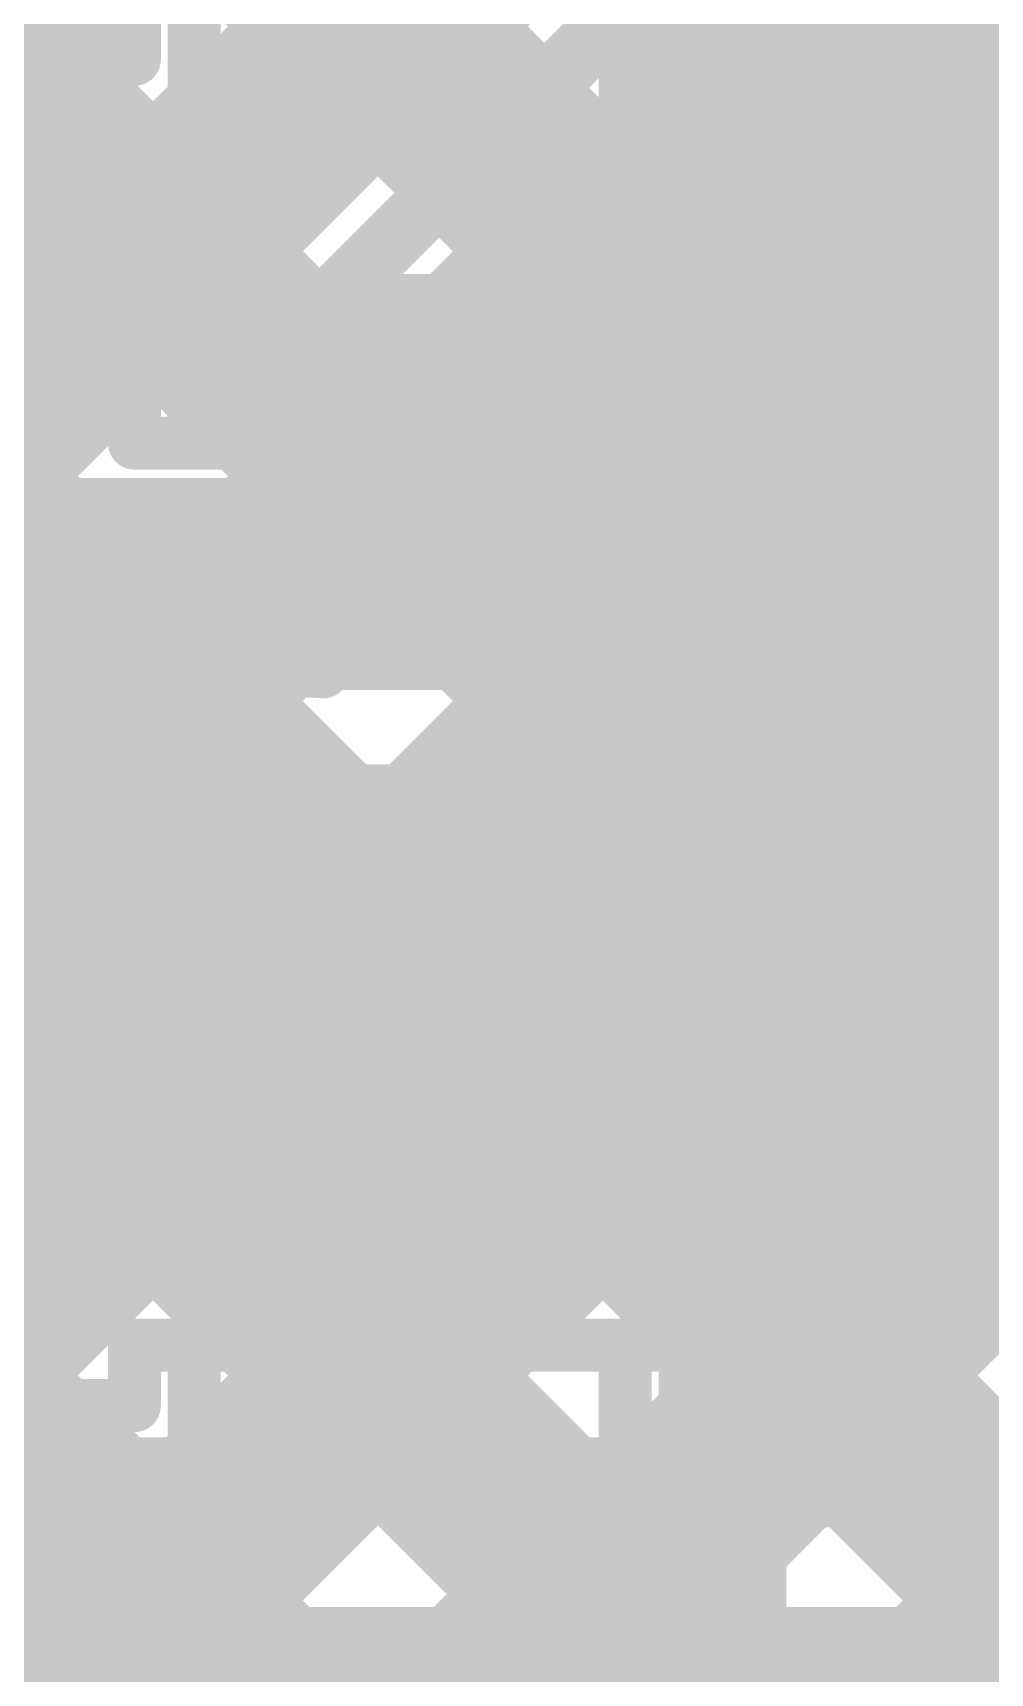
# Model space of a CAD drawing. Header units: millimetres. Extents: x 13 to 259, y -2 to 326.
# Drawn here: x 134.689 to 136.495, y 93.201 to 96.296 of the extents above; entities that cross this region are included whole.
import ezdxf

# ---------------------------------------------------------------- set-up
doc = ezdxf.new("R2010")
doc.units = ezdxf.units.MM
for name, color, linetype in [('ConnectLayer', 7, 'Continuous'), ('Mechanical14', 56, 'Continuous'), ('Mechanical8', 56, 'Continuous'), ('MidLayer2', 76, 'Continuous'), ('MidLayer3', 90, 'Continuous'), ('MidLayer4', 156, 'Continuous')]:
    doc.layers.add(name, color=color, linetype=linetype)

# ---------------------------------------------------------------- blocks, each defined once
blk = doc.blocks.new('SAMTEC_ASP_127797_01_185')
at = {"layer": 'Mechanical14', "const_width": 0.1}
for points in [[(6.6548, 0.6604), (6.0452, 0.6604)], [(6.0452, 0.5194), (6.0452, 0.6604)], [(6.6548, 0.5194), (6.6548, 0.6604)], [(7.9248, 0.6604), (7.3152, 0.6604)], [(7.3152, 0.5194), (7.3152, 0.6604)], [(7.9248, 0.5194), (7.9248, 0.6604)], [(9.1948, 0.6604), (8.5852, 0.6604)], [(8.5852, 0.5194), (8.5852, 0.6604)], [(6.0452, 0.5194), (5.9309, 0.5194)], [(6.7691, 0.5194), (6.6548, 0.5194)], [(6.7691, 0.1638), (6.7691, 0.5194)], [(7.3152, 0.5194), (7.2009, 0.5194)], [(7.2009, 0.1638), (7.2009, 0.5194)], [(8.0391, 0.5194), (7.9248, 0.5194)], [(8.0391, 0.1638), (8.0391, 0.5194)], [(8.5852, 0.5194), (8.4709, 0.5194)], [(8.4709, 0.1638), (8.4709, 0.5194)], [(6.7691, 0.4064), (5.9309, 0.4064)], [(8.0391, 0.4064), (7.2009, 0.4064)], [(9.3091, 0.4064), (8.4709, 0.4064)], [(7.2009, 0.1638), (6.7691, 0.1638)], [(8.4709, 0.1638), (8.0391, 0.1638)], [(7.2009, -0.1638), (6.7691, -0.1638)], [(6.7691, -0.5194), (6.7691, -0.1638)], [(7.1993, -0.5194), (7.1993, -0.1638)], [(8.4709, -0.1638), (8.0391, -0.1638)], [(8.0391, -0.5194), (8.0391, -0.1638)], [(8.4709, -0.5194), (8.4709, -0.1638)], [(6.7691, -0.4064), (5.9309, -0.4064)], [(8.0391, -0.4064), (7.2009, -0.4064)], [(9.3091, -0.4064), (8.4709, -0.4064)], [(6.0452, -0.5194), (5.9309, -0.5194)], [(6.0452, -0.6604), (6.0452, -0.5194)], [(6.7691, -0.5194), (6.6548, -0.5194)], [(6.6548, -0.6604), (6.6548, -0.5194)], [(7.3152, -0.5194), (7.2009, -0.5194)], [(7.3152, -0.6604), (7.3152, -0.5194)], [(8.0391, -0.5194), (7.9248, -0.5194)], [(7.9248, -0.6604), (7.9248, -0.5194)], [(8.5852, -0.5194), (8.4709, -0.5194)], [(8.5852, -0.6604), (8.5852, -0.5194)], [(6.6548, -0.6604), (6.0452, -0.6604)], [(7.9248, -0.6604), (7.3152, -0.6604)], [(9.1948, -0.6604), (8.5852, -0.6604)]]:
    blk.add_lwpolyline(points, dxfattribs=at)
at = {"layer": 'Mechanical14', "const_width": 0.05}
for points in [[(6.0202, 0.6604, 1), (6.0702, 0.6604, 1)], [(6.0202, 0.6604, 1), (6.0702, 0.6604, 1)], [(6.6298, 0.6604, 1), (6.6798, 0.6604, 1)], [(6.6298, 0.6604, 1), (6.6798, 0.6604, 1)], [(7.2902, 0.6604, 1), (7.3402, 0.6604, 1)], [(7.2902, 0.6604, 1), (7.3402, 0.6604, 1)], [(7.8998, 0.6604, 1), (7.9498, 0.6604, 1)], [(7.8998, 0.6604, 1), (7.9498, 0.6604, 1)], [(8.5602, 0.6604, 1), (8.6102, 0.6604, 1)], [(8.5602, 0.6604, 1), (8.6102, 0.6604, 1)], [(6.0202, 0.5194, 1), (6.0702, 0.5194, 1)], [(6.0202, 0.5194, 1), (6.0702, 0.5194, 1)], [(6.6298, 0.5194, 1), (6.6798, 0.5194, 1)], [(6.6298, 0.5194, 1), (6.6798, 0.5194, 1)], [(6.7441, 0.5194, 1), (6.7941, 0.5194, 1)], [(6.7441, 0.5194, 1), (6.7941, 0.5194, 1)], [(7.1759, 0.5194, 1), (7.2259, 0.5194, 1)], [(7.1759, 0.5194, 1), (7.2259, 0.5194, 1)], [(7.2902, 0.5194, 1), (7.3402, 0.5194, 1)], [(7.2902, 0.5194, 1), (7.3402, 0.5194, 1)], [(7.8998, 0.5194, 1), (7.9498, 0.5194, 1)], [(7.8998, 0.5194, 1), (7.9498, 0.5194, 1)], [(8.0141, 0.5194, 1), (8.0641, 0.5194, 1)], [(8.0141, 0.5194, 1), (8.0641, 0.5194, 1)], [(8.4459, 0.5194, 1), (8.4959, 0.5194, 1)], [(8.4459, 0.5194, 1), (8.4959, 0.5194, 1)], [(8.5602, 0.5194, 1), (8.6102, 0.5194, 1)], [(8.5602, 0.5194, 1), (8.6102, 0.5194, 1)], [(6.7441, 0.4064, 1), (6.7941, 0.4064, 1)], [(7.1759, 0.4064, 1), (7.2259, 0.4064, 1)], [(8.0141, 0.4064, 1), (8.0641, 0.4064, 1)], [(8.4459, 0.4064, 1), (8.4959, 0.4064, 1)], [(6.7441, 0.1638, 1), (6.7941, 0.1638, 1)], [(6.7441, 0.1638, 1), (6.7941, 0.1638, 1)], [(7.1759, 0.1638, 1), (7.2259, 0.1638, 1)], [(7.1759, 0.1638, 1), (7.2259, 0.1638, 1)], [(8.0141, 0.1638, 1), (8.0641, 0.1638, 1)], [(8.0141, 0.1638, 1), (8.0641, 0.1638, 1)], [(8.4459, 0.1638, 1), (8.4959, 0.1638, 1)], [(8.4459, 0.1638, 1), (8.4959, 0.1638, 1)], [(6.7441, -0.1638, 1), (6.7941, -0.1638, 1)], [(6.7441, -0.1638, 1), (6.7941, -0.1638, 1)], [(7.1743, -0.1638, 1), (7.2243, -0.1638, 1)], [(7.1759, -0.1638, 1), (7.2259, -0.1638, 1)], [(8.0141, -0.1638, 1), (8.0641, -0.1638, 1)], [(8.0141, -0.1638, 1), (8.0641, -0.1638, 1)], [(8.4459, -0.1638, 1), (8.4959, -0.1638, 1)], [(8.4459, -0.1638, 1), (8.4959, -0.1638, 1)], [(6.7441, -0.4064, 1), (6.7941, -0.4064, 1)], [(7.1759, -0.4064, 1), (7.2259, -0.4064, 1)], [(8.0141, -0.4064, 1), (8.0641, -0.4064, 1)], [(8.4459, -0.4064, 1), (8.4959, -0.4064, 1)], [(6.0202, -0.5194, 1), (6.0702, -0.5194, 1)], [(6.0202, -0.5194, 1), (6.0702, -0.5194, 1)], [(6.6298, -0.5194, 1), (6.6798, -0.5194, 1)], [(6.6298, -0.5194, 1), (6.6798, -0.5194, 1)], [(6.7441, -0.5194, 1), (6.7941, -0.5194, 1)], [(6.7441, -0.5194, 1), (6.7941, -0.5194, 1)], [(7.1743, -0.5194, 1), (7.2243, -0.5194, 1)], [(7.1759, -0.5194, 1), (7.2259, -0.5194, 1)], [(7.2902, -0.5194, 1), (7.3402, -0.5194, 1)], [(7.2902, -0.5194, 1), (7.3402, -0.5194, 1)], [(7.8998, -0.5194, 1), (7.9498, -0.5194, 1)], [(7.8998, -0.5194, 1), (7.9498, -0.5194, 1)], [(8.0141, -0.5194, 1), (8.0641, -0.5194, 1)], [(8.0141, -0.5194, 1), (8.0641, -0.5194, 1)], [(8.4459, -0.5194, 1), (8.4959, -0.5194, 1)], [(8.4459, -0.5194, 1), (8.4959, -0.5194, 1)], [(8.5602, -0.5194, 1), (8.6102, -0.5194, 1)], [(8.5602, -0.5194, 1), (8.6102, -0.5194, 1)], [(6.0202, -0.6604, 1), (6.0702, -0.6604, 1)], [(6.0202, -0.6604, 1), (6.0702, -0.6604, 1)], [(6.6298, -0.6604, 1), (6.6798, -0.6604, 1)], [(6.6298, -0.6604, 1), (6.6798, -0.6604, 1)], [(7.2902, -0.6604, 1), (7.3402, -0.6604, 1)], [(7.2902, -0.6604, 1), (7.3402, -0.6604, 1)], [(7.8998, -0.6604, 1), (7.9498, -0.6604, 1)], [(7.8998, -0.6604, 1), (7.9498, -0.6604, 1)], [(8.5602, -0.6604, 1), (8.6102, -0.6604, 1)], [(8.5602, -0.6604, 1), (8.6102, -0.6604, 1)]]:
    blk.add_lwpolyline(points, format="xyb", close=True, dxfattribs=at)
at = {"layer": 'Mechanical8', "const_width": 0.1}
for points in [[(6.985, 0.905), (6.985, 1.905)], [(8.255, 0.905), (8.255, 1.905)]]:
    blk.add_lwpolyline(points, dxfattribs=at)
at = {"layer": 'Mechanical8', "const_width": 0.05}
for points in [[(6.96, 0.905, 1), (7.01, 0.905, 1)], [(8.23, 0.905, 1), (8.28, 0.905, 1)]]:
    blk.add_lwpolyline(points, format="xyb", close=True, dxfattribs=at)

msp = doc.modelspace()

# ---------------------------------------------------------------- linework, layer by layer
at = {"layer": 'ConnectLayer', "const_width": 0.4}
for points in [[(133.9122, 93.1829), (150.0277, 109.2983)], [(133.9122, 93.1829), (150.0277, 109.2983)], [(133.9122, 93.1829), (146.51, 105.7807)], [(126.1636, 105.4841), (137.0706, 94.5771)], [(126.1636, 105.4841), (137.0706, 94.5771)], [(133.9094, 95.7257), (136.8851, 98.7013)], [(133.9094, 95.7257), (136.8851, 98.7013)], [(134.033, 95.8493), (136.8851, 98.7013)], [(133.851, 98.6452), (136.8346, 95.6617)], [(133.851, 98.6452), (136.8346, 95.6617)], [(134.035, 98.4612), (136.8346, 95.6617)], [(134.1341, 95.8434), (136.3574, 98.0667)], [(133.7082, 97.9396), (137.0706, 94.5771)], [(132.3699, 93.3377), (136.7331, 97.7008)], [(132.3699, 93.3377), (136.7331, 97.7008)], [(133.9818, 94.9495), (136.7331, 97.7008)], [(134.288, 95.2557), (136.7331, 97.7008)], [(132.7958, 92.915), (137.1557, 97.2749)], [(132.7958, 92.915), (137.1557, 97.2749)], [(133.7116, 93.8308), (137.1557, 97.2749)], [(135.1365, 95.2557), (137.1557, 97.2749)], [(135.3935, 97.1028), (136.4488, 96.0475)], [(136.1154, 96.2347), (136.9558, 97.075)], [(136.1154, 96.2347), (136.9558, 97.075)], [(135.657, 95.2557), (137.3038, 96.9026)], [(135.975, 96.825), (135.975, 96.375)], [(134.0627, 96.7365), (136.7169, 94.0823)], [(134.0627, 96.7365), (136.7169, 94.0823)], [(134.0627, 96.7365), (136.7169, 94.0823)], [(134.9692, 96.6785), (136.0245, 95.6232)], [(135.975, 96.5212), (136.4212, 96.075)], [(135.975, 96.375), (136.275, 96.075)], [(134.545, 96.2542), (135.5435, 95.2557)], [(133.8479, 96.1028), (144.7858, 85.1649)], [(133.8479, 96.1028), (144.7858, 85.1649)], [(136.275, 96.075), (138.9, 96.075)], [(134.035, 95.9156), (142.256, 87.6947)], [(134.1204, 95.8303), (134.695, 95.2557)], [(134.0829, 95.2557), (135.657, 95.2557)], [(133.6444, 92.0665), (136.7343, 95.1564)], [(133.6444, 92.0665), (136.7343, 95.1564)], [(133.6444, 92.0665), (136.7343, 95.1564)], [(134.0348, 95.0674), (137.0667, 92.0354)], [(134.0348, 95.0674), (137.0667, 92.0354)], [(134.0348, 95.0674), (137.0667, 92.0354)], [(136.2635, 94.3349), (136.854, 94.9254)], [(134.067, 91.6406), (137.1602, 94.7338)], [(134.067, 91.6406), (137.1602, 94.7338)], [(134.067, 91.6406), (137.1602, 94.7338)], [(135.1421, 92.7157), (137.1602, 94.7338)], [(133.5365, 94.7172), (136.7165, 91.5371)], [(133.5365, 94.7172), (136.7165, 91.5371)], [(136.3639, 94.4353), (136.7169, 94.0823)], [(133.9375, 94.3161), (136.7165, 91.5371)], [(132.7982, 94.1757), (135.8807, 94.1757)], [(133.9122, 93.1829), (134.905, 94.1757)], [(134.0779, 94.1757), (135.5379, 92.7157)], [(134.2936, 92.7157), (135.7536, 94.1757)], [(134.9264, 94.1757), (136.3864, 92.7157)], [(135.775, 94.1757), (137.235, 92.7157)], [(132.645, 89.3701), (136.8907, 93.6157)], [(132.645, 89.3701), (136.8907, 93.6157)], [(132.645, 89.3701), (136.8907, 93.6157)], [(135.9906, 92.7157), (136.8907, 93.6157)]]:
    msp.add_lwpolyline(points, dxfattribs=at)
at = {"layer": 'ConnectLayer', "const_width": 0.2}
for points in [[(135.875, 96.375, 1), (136.075, 96.375, 1)], [(135.875, 96.375, 1), (136.075, 96.375, 1)], [(134.445, 96.2542, 1), (134.645, 96.2542, 1)], [(136.0154, 96.2347, 1), (136.2154, 96.2347, 1)], [(136.0154, 96.2347, 1), (136.2154, 96.2347, 1)], [(136.175, 96.075, 1), (136.375, 96.075, 1)], [(136.175, 96.075, 1), (136.375, 96.075, 1)], [(136.3212, 96.075, 1), (136.5212, 96.075, 1)], [(136.3488, 96.0475, 1), (136.5488, 96.0475, 1)], [(135.9245, 95.6232, 1), (136.1245, 95.6232, 1)], [(134.595, 95.2557, 1), (134.795, 95.2557, 1)], [(135.0365, 95.2557, 1), (135.2365, 95.2557, 1)], [(135.4435, 95.2557, 1), (135.6435, 95.2557, 1)], [(135.557, 95.2557, 1), (135.757, 95.2557, 1)], [(135.557, 95.2557, 1), (135.757, 95.2557, 1)], [(136.2639, 94.4353, 1), (136.4639, 94.4353, 1)], [(136.1625, 94.3339, 1), (136.3625, 94.3339, 1)], [(136.1635, 94.3349, 1), (136.3635, 94.3349, 1)], [(136.1635, 94.3349, 1), (136.3635, 94.3349, 1)], [(134.805, 94.1757, 1), (135.005, 94.1757, 1)], [(134.8264, 94.1757, 1), (135.0264, 94.1757, 1)], [(135.6536, 94.1757, 1), (135.8536, 94.1757, 1)], [(135.675, 94.1757, 1), (135.875, 94.1757, 1)], [(135.7807, 94.1757, 1), (135.9807, 94.1757, 1)], [(135.7807, 94.1757, 1), (135.9807, 94.1757, 1)], [(135.7807, 94.1757, 1), (135.9807, 94.1757, 1)]]:
    msp.add_lwpolyline(points, format="xyb", close=True, dxfattribs=at)
at = {"layer": 'ConnectLayer', "const_width": 0.4}
for points in [[(136.2635, 94.3349, -0.199574), (135.8807, 94.1757)], [(136.2625, 94.3339, -0.198912), (135.8807, 94.1757)]]:
    msp.add_lwpolyline(points, format="xyb", dxfattribs=at)
at = {"layer": 'MidLayer2', "const_width": 0.12}
for points in [[(133.5653, 96.1007), (137.4257, 96.1007)], [(133.5653, 95.7807), (137.5935, 95.7807)], [(133.8197, 94.8), (136.3902, 94.8)], [(136.3902, 94.8), (136.3959, 94.8057)], [(136.3959, 94.8057), (137.4414, 94.8057)], [(133.6871, 94.48), (136.5227, 94.48)], [(136.5227, 94.48), (136.5284, 94.4857)], [(136.5284, 94.4857), (137.574, 94.4857)], [(130.2329, 93.5857), (138.9858, 93.5857)], [(130.3929, 93.2657), (139.1183, 93.2657)]]:
    msp.add_lwpolyline(points, dxfattribs=at)
at = {"layer": 'MidLayer2', "const_width": 0.06}
for points in [[(136.3602, 94.8, 1), (136.4202, 94.8, 1)], [(136.3602, 94.8, 1), (136.4202, 94.8, 1)], [(136.3659, 94.8057, 1), (136.4259, 94.8057, 1)], [(136.3659, 94.8057, 1), (136.4259, 94.8057, 1)], [(136.4928, 94.48, 1), (136.5527, 94.48, 1)], [(136.4928, 94.48, 1), (136.5527, 94.48, 1)], [(136.4984, 94.4857, 1), (136.5584, 94.4857, 1)], [(136.4984, 94.4857, 1), (136.5584, 94.4857, 1)]]:
    msp.add_lwpolyline(points, format="xyb", close=True, dxfattribs=at)
at = {"layer": 'MidLayer3', "const_width": 0.4}
for points in [[(135.8807, 94.7157), (137.6866, 96.5217)], [(131.7843, 94.7157), (135.8807, 94.7157)]]:
    msp.add_lwpolyline(points, dxfattribs=at)
at = {"layer": 'MidLayer3', "const_width": 0.2}
msp.add_lwpolyline([(135.7807, 94.7157, 1), (135.9807, 94.7157, 1)], format="xyb", close=True, dxfattribs=at)
msp.add_lwpolyline([(135.7807, 94.7157, 1), (135.9807, 94.7157, 1)], format="xyb", close=True, dxfattribs=at)
at = {"layer": 'MidLayer4', "const_width": 0.12}
for points in [[(134.9826, 95.9732), (135.5, 96.4907)], [(135.1151, 95.6532), (135.82, 96.3581)], [(133.9165, 95.9732), (134.9826, 95.9732)], [(133.7839, 95.6532), (135.1151, 95.6532)], [(134.4958, 92.2907), (135.7407, 93.5357)], [(135.7407, 93.5357), (139.3397, 93.5357)], [(134.6283, 91.9707), (135.8733, 93.2157)], [(135.8733, 93.2157), (139.2071, 93.2157)]]:
    msp.add_lwpolyline(points, dxfattribs=at)
at = {"layer": 'MidLayer4', "const_width": 0.06}
for points in [[(134.9526, 95.9732, 1), (135.0126, 95.9732, 1)], [(134.9526, 95.9732, 1), (135.0126, 95.9732, 1)], [(135.0851, 95.6532, 1), (135.1451, 95.6532, 1)], [(135.0851, 95.6532, 1), (135.1451, 95.6532, 1)], [(135.7107, 93.5357, 1), (135.7707, 93.5357, 1)], [(135.7107, 93.5357, 1), (135.7707, 93.5357, 1)], [(135.8433, 93.2157, 1), (135.9033, 93.2157, 1)], [(135.8433, 93.2157, 1), (135.9033, 93.2157, 1)]]:
    msp.add_lwpolyline(points, format="xyb", close=True, dxfattribs=at)

# ---------------------------------------------------------------- block references
at = {"rotation": 270}
msp.add_blockref('SAMTEC_ASP_127797_01_185', (135.4, 102.2907), dxfattribs=at)

doc.saveas('drawing.dxf')
